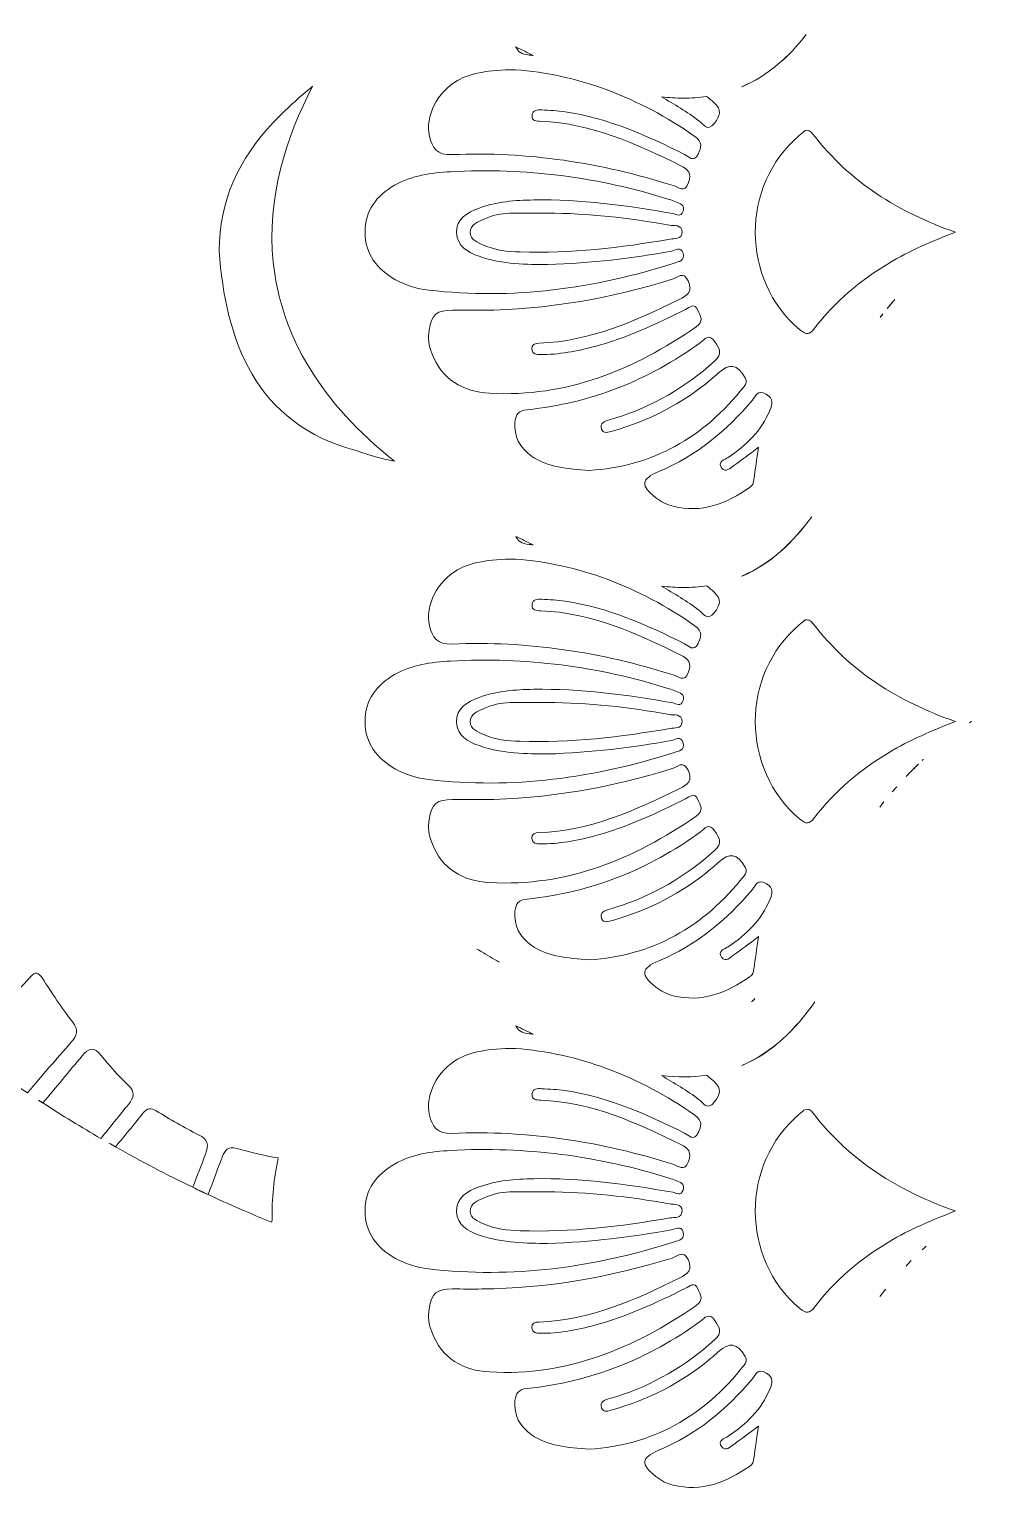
# Model space of a CAD drawing. Extents: x 705 to 8445, y -5934 to -84.
# Drawn here: x 1254 to 1488.8, y -4314.7 to -3952.6 of the extents above; entities that cross this region are included whole.
import ezdxf

# ---------------------------------------------------------------- set-up
doc = ezdxf.new("R2010")
doc.units = 0
doc.header["$MEASUREMENT"] = 0
doc.layers.add('Layer 1', color=7, linetype='Continuous')

# ---------------------------------------------------------------- blocks, each defined once
blk = doc.blocks.new('block 31')
at = {"layer": 'Layer 1', "lineweight": 0}
for points, knots in [([(2257.28, -3659.1), (2234.48, -3617.14), (2200.79, -3577.08), (2159.87, -3543.26), (2075.1, -3473.22), (1964.49, -3413.43), (1839.88, -3370.27), (1839.88, -3370.27), (1839.88, -3370.25), (1839.88, -3370.25), (1839.42, -3368.29), (1838.85, -3366.27), (1838.16, -3364.21), (1836.62, -3359.66), (1833.95, -3353.09), (1828.51, -3348.58), (1827.81, -3348), (1827.1, -3347.47), (1826.36, -3347), (1826.36, -3347), (1826.36, -3347), (1826.35, -3347), (1827.88, -3328.1), (1824.28, -3308.74), (1815.57, -3289.33), (1811.12, -3279.39), (1803.75, -3272.44), (1796.61, -3265.72), (1790.88, -3260.31), (1785.45, -3255.19), (1781.81, -3248.82), (1780.72, -3246.92), (1779.8, -3244.87), (1778.82, -3242.69), (1777.56, -3239.87), (1776.25, -3236.96), (1774.48, -3234.13), (1767.43, -3222.87), (1755.91, -3216.8), (1744.63, -3213.55), (1744.63, -3213.55), (1743.26, -3211.5), (1743.26, -3211.5), (1700.83, -3146.97), (1636.69, -3122.16), (1590.35, -3112.73), (1549.47, -3104.39), (1515.61, -3106.15), (1503.73, -3107.19), (1503.69, -3107.13), (1503.65, -3107.09), (1503.63, -3107.06), (1503.63, -3107.06), (1503.45, -3107.21), (1503.45, -3107.21), (1501.87, -3107.36), (1500.7, -3107.48), (1500, -3107.56), (1499.3, -3107.48), (1498.13, -3107.36), (1496.56, -3107.21), (1496.56, -3107.21), (1496.37, -3107.06), (1496.37, -3107.06), (1496.35, -3107.09), (1496.31, -3107.13), (1496.27, -3107.19), (1484.39, -3106.15), (1450.53, -3104.39), (1409.65, -3112.73), (1363.31, -3122.16), (1299.17, -3146.97), (1256.76, -3211.48), (1256.76, -3211.48), (1255.38, -3213.55), (1255.38, -3213.55), (1244.09, -3216.8), (1232.57, -3222.87), (1225.52, -3234.13), (1223.75, -3236.96), (1222.44, -3239.87), (1221.18, -3242.69), (1220.2, -3244.87), (1219.28, -3246.92), (1218.19, -3248.82), (1214.55, -3255.19), (1209.12, -3260.31), (1203.39, -3265.72), (1196.25, -3272.44), (1188.88, -3279.39), (1184.43, -3289.33), (1175.72, -3308.74), (1172.12, -3328.1), (1173.65, -3347), (1173.64, -3347), (1173.64, -3347), (1173.64, -3347), (1172.91, -3347.47), (1172.19, -3347.99), (1171.49, -3348.58), (1166.05, -3353.09), (1163.38, -3359.65), (1161.84, -3364.21), (1161.15, -3366.27), (1160.58, -3368.29), (1160.12, -3370.25), (1160.12, -3370.25), (1160.12, -3370.27), (1160.12, -3370.27), (1035.51, -3413.43), (924.9, -3473.22), (840.13, -3543.26), (799.22, -3577.08), (765.52, -3617.14), (742.72, -3659.1), (716.93, -3706.53), (704.78, -3755.81), (706.61, -3805.55), (708.34, -3852.44), (720.97, -3901.24), (744.18, -3950.56), (776.16, -4018.52), (826.78, -4084.15), (894.59, -4145.62), (939.27, -4186.12), (988.74, -4221.57), (1036.58, -4255.86), (1081.92, -4288.36), (1128.81, -4321.97), (1171.35, -4359.71), (1248.94, -4428.49), (1300.36, -4494.94), (1328.51, -4562.74), (1324.68, -4568.78), (1321.1, -4575.62), (1318.44, -4583.02), (1317.03, -4582.92), (1315.46, -4582.85), (1313.87, -4582.85), (1308, -4582.85), (1301.57, -4583.94), (1299.84, -4589.72), (1299.35, -4591.39), (1299.31, -4592.94), (1299.27, -4594.32), (1299.27, -4594.65), (1299.26, -4594.97), (1299.25, -4595.28), (1299.07, -4598.99), (1297.7, -4602.95), (1295.19, -4607.05), (1294.24, -4608.6), (1293.21, -4610.14), (1292.14, -4611.64), (1291.46, -4612.59), (1290.76, -4613.54), (1290.03, -4614.48), (1282.79, -4623.87), (1273.55, -4632.4), (1264.57, -4640.7), (1264.57, -4640.7), (1260.48, -4644.5), (1260.48, -4644.5), (1250.16, -4654.07), (1239.49, -4663.97), (1227.49, -4670.59), (1224.1, -4672.48), (1219.99, -4676.81), (1219.7, -4686.79), (1218.97, -4711.36), (1240.81, -4755.67), (1260.37, -4770.55), (1241.52, -4806.38), (1219.02, -4857.42), (1199.77, -4924.23), (1174.99, -5010.3), (1160.3, -5105.45), (1156.13, -5207.05), (1152.63, -5292.07), (1156.53, -5381.81), (1167.74, -5475.11), (1163.2, -5478.43), (1158.2, -5481.58), (1152.48, -5484.72), (1126.07, -5499.19), (1097.44, -5504.35), (1071.86, -5499.25), (1037.65, -5492.45), (1010.5, -5472.75), (991.16, -5440.72), (954.52, -5380.07), (953.85, -5285.76), (972.12, -5223.95), (991.72, -5157.67), (1030.95, -5091.38), (1095.59, -5015.32), (1100.04, -5010.08), (1104.54, -5004.87), (1109.05, -4999.66), (1133.44, -4971.39), (1158.65, -4942.17), (1176.47, -4908.58), (1200.61, -4863.05), (1206.18, -4814.98), (1191.73, -4776.7), (1191.73, -4776.7), (1181.23, -4748.9), (1181.23, -4748.9), (1181.23, -4748.9), (1183.66, -4778.52), (1183.66, -4778.52), (1186.59, -4814.26), (1171.98, -4846.76), (1159.22, -4867.74), (1139.1, -4900.81), (1110.97, -4928.95), (1083.75, -4956.17), (1072.54, -4967.4), (1060.93, -4979.02), (1050.06, -4990.8), (985.75, -5060.52), (939.06, -5124.07), (907.3, -5185.11), (864.56, -5267.19), (849.07, -5345.56), (861.27, -5418), (881.01, -5535.4), (980.35, -5627.87), (1070.03, -5667.42), (1102.26, -5681.63), (1132.31, -5688.81), (1157.87, -5688.81), (1176.42, -5688.81), (1192.6, -5685.03), (1205.52, -5677.4), (1205.52, -5677.42), (1205.52, -5677.42), (1205.52, -5677.42), (1212.39, -5699.36), (1220.21, -5719.79), (1228.89, -5738.56), (1249.15, -5782.32), (1274.96, -5818.69), (1305.6, -5846.65), (1339.33, -5877.45), (1383.39, -5900.64), (1436.58, -5915.59), (1478.92, -5927.49), (1526.09, -5933.71), (1573.63, -5933.71), (1577.09, -5933.71), (1580.56, -5933.68), (1584.02, -5933.61), (1715.27, -5931.1), (1847.15, -5876.35), (1945.85, -5783.41), (1983.5, -5747.95), (2012.68, -5707.49), (2030.23, -5666.4), (2050.52, -5618.94), (2055.69, -5571.02), (2045.64, -5523.97), (2025.77, -5431.09), (1963.25, -5354), (1869.6, -5306.89), (1787.63, -5265.67), (1689.88, -5251.14), (1599.49, -5266.42), (1605.66, -5255.1), (1611.89, -5243.86), (1618.09, -5232.7), (1636.91, -5198.83), (1656.35, -5163.79), (1673.14, -5127.91), (1710.23, -5048.64), (1732.26, -4977.48), (1740.49, -4910.34), (1745.6, -4868.73), (1747.15, -4816.91), (1734.72, -4770.08), (1753.98, -4755.61), (1775.54, -4712.46), (1775.54, -4687.69), (1775.54, -4687.28), (1775.54, -4686.88), (1775.53, -4686.48), (1775.23, -4676.52), (1771.13, -4672.21), (1767.74, -4670.33), (1755.74, -4663.73), (1745.07, -4653.85), (1734.75, -4644.31), (1734.75, -4644.31), (1730.65, -4640.52), (1730.65, -4640.52), (1719.35, -4630.12), (1707.67, -4619.36), (1700.02, -4606.97), (1697.52, -4602.89), (1696.16, -4598.95), (1695.98, -4595.25), (1695.96, -4594.94), (1695.95, -4594.61), (1695.95, -4594.29), (1695.92, -4592.92), (1695.87, -4591.37), (1695.38, -4589.7), (1693.66, -4583.98), (1687.32, -4582.87), (1681.49, -4582.85), (1678.84, -4575.53), (1675.29, -4568.75), (1671.49, -4562.74), (1699.63, -4494.94), (1751.06, -4428.49), (1828.65, -4359.71), (1871.19, -4321.97), (1918.08, -4288.36), (1963.42, -4255.86), (2011.26, -4221.57), (2060.73, -4186.12), (2105.41, -4145.62), (2173.22, -4084.15), (2223.84, -4018.52), (2255.82, -3950.56), (2279.03, -3901.24), (2291.66, -3852.45), (2293.39, -3805.55), (2295.22, -3755.81), (2283.07, -3706.53), (2257.28, -3659.1)], [0, 0, 0, 0, 1, 1, 1, 2, 2, 2, 3, 3, 3, 4, 4, 4, 5, 5, 5, 6, 6, 6, 7, 7, 7, 8, 8, 8, 9, 9, 9, 10, 10, 10, 11, 11, 11, 12, 12, 12, 13, 13, 13, 14, 14, 14, 15, 15, 15, 16, 16, 16, 17, 17, 17, 18, 18, 18, 19, 19, 19, 20, 20, 20, 21, 21, 21, 22, 22, 22, 23, 23, 23, 24, 24, 24, 25, 25, 25, 26, 26, 26, 27, 27, 27, 28, 28, 28, 29, 29, 29, 30, 30, 30, 31, 31, 31, 32, 32, 32, 33, 33, 33, 34, 34, 34, 35, 35, 35, 36, 36, 36, 37, 37, 37, 38, 38, 38, 39, 39, 39, 40, 40, 40, 41, 41, 41, 42, 42, 42, 43, 43, 43, 44, 44, 44, 45, 45, 45, 46, 46, 46, 47, 47, 47, 48, 48, 48, 49, 49, 49, 50, 50, 50, 51, 51, 51, 52, 52, 52, 53, 53, 53, 54, 54, 54, 55, 55, 55, 56, 56, 56, 57, 57, 57, 58, 58, 58, 59, 59, 59, 60, 60, 60, 61, 61, 61, 62, 62, 62, 63, 63, 63, 64, 64, 64, 65, 65, 65, 66, 66, 66, 67, 67, 67, 68, 68, 68, 69, 69, 69, 70, 70, 70, 71, 71, 71, 72, 72, 72, 73, 73, 73, 74, 74, 74, 75, 75, 75, 76, 76, 76, 77, 77, 77, 78, 78, 78, 79, 79, 79, 80, 80, 80, 81, 81, 81, 82, 82, 82, 83, 83, 83, 84, 84, 84, 85, 85, 85, 86, 86, 86, 87, 87, 87, 88, 88, 88, 89, 89, 89, 90, 90, 90, 91, 91, 91, 92, 92, 92, 93, 93, 93, 94, 94, 94, 95, 95, 95, 96, 96, 96, 97, 97, 97, 98, 98, 98, 99, 99, 99, 100, 100, 100, 101, 101, 101, 102, 102, 102, 103, 103, 103, 104, 104, 104, 105, 105, 105, 106, 106, 106, 107, 107, 107, 108, 108, 108, 109, 109, 109, 110, 110, 110, 110]), ([(1445.79, -3953.93), (1441.42, -3959.5), (1436.37, -3964.05), (1429.93, -3966.81), (1429.92, -3966.8), (1429.89, -3966.79), (1429.88, -3966.79), (1436.34, -3964.05), (1441.4, -3959.5), (1445.79, -3953.93)], [0, 0, 0, 0, 1, 1, 1, 2, 2, 2, 3, 3, 3, 3]), ([(1378.41, -3959.09), (1378.4, -3959.09), (1378.4, -3959.09), (1378.39, -3959.09), (1378.07, -3959.04), (1377.73, -3959.01), (1377.4, -3958.97), (1375.55, -3958.78), (1374.58, -3958.13), (1374.14, -3957), (1374.14, -3956.99), (1374.14, -3956.99), (1374.14, -3956.98), (1375.58, -3957.72), (1377.02, -3958.42), (1378.41, -3959.09)], [0, 0, 0, 0, 1, 1, 1, 2, 2, 2, 3, 3, 3, 4, 4, 4, 5, 5, 5, 5]), ([(1359.72, -3965.26), (1362.89, -3963.48), (1367.24, -3962.56), (1374.01, -3962.61), (1389.2, -3963.72), (1404.49, -3969.29), (1418.31, -3979.09), (1420.27, -3980.47), (1419.91, -3981.75), (1419.1, -3983.41), (1418.02, -3985.6), (1416.78, -3984.02), (1415.77, -3983.5), (1406.35, -3978.83), (1396.81, -3974.51), (1386.27, -3972.99), (1384.37, -3972.7), (1382.42, -3972.63), (1380.49, -3972.53), (1379.45, -3972.47), (1378.25, -3972.45), (1378.11, -3973.83), (1377.96, -3975.33), (1379.22, -3975.32), (1380.24, -3975.35), (1392.78, -3975.83), (1403.84, -3980.9), (1414.83, -3986.29), (1416.82, -3987.27), (1417.53, -3988.22), (1416.73, -3990.46), (1415.76, -3993.23), (1414.15, -3991.57), (1412.92, -3991.17), (1395.14, -3985.57), (1376.98, -3982.75), (1358.34, -3983.56), (1354.72, -3983.72), (1353.45, -3981.93), (1352.78, -3979.02), (1351.66, -3974.11), (1354.74, -3968.04), (1359.72, -3965.26)], [0, 0, 0, 0, 1, 1, 1, 2, 2, 2, 3, 3, 3, 4, 4, 4, 5, 5, 5, 6, 6, 6, 7, 7, 7, 8, 8, 8, 9, 9, 9, 10, 10, 10, 11, 11, 11, 12, 12, 12, 13, 13, 13, 14, 14, 14, 14]), ([(1300.9, -4007.28), (1300.8, -3995.11), (1305.76, -3984.56), (1314.3, -3975.58), (1317.34, -3972.38), (1320.57, -3969.44), (1323.96, -3966.7), (1317.36, -3979.23), (1312.6, -3994.22), (1314.24, -4010.12), (1316.13, -4028.48), (1326.18, -4044.95), (1344.17, -4059.22), (1341.96, -4058.8), (1339.77, -4058.26), (1337.6, -4057.58), (1336.69, -4057.29), (1335.83, -4056.91), (1334.91, -4056.67), (1309.77, -4050.14), (1302.39, -4029.22), (1300.9, -4007.28)], [0, 0, 0, 0, 1, 1, 1, 2, 2, 2, 3, 3, 3, 4, 4, 4, 5, 5, 5, 6, 6, 6, 7, 7, 7, 7]), ([(1415.4, -3969.61), (1417.41, -3969.61), (1419.35, -3969.46), (1421.22, -3969.2), (1421.8, -3969.69), (1422.39, -3970.18), (1422.96, -3970.69), (1425.13, -3972.62), (1424.5, -3973.96), (1423.12, -3975.79), (1421.36, -3978.12), (1420.33, -3975.94), (1419.3, -3975.19), (1416.3, -3973.03), (1413.21, -3971.06), (1410.05, -3969.32), (1411.89, -3969.51), (1413.67, -3969.61), (1415.4, -3969.61)], [0, 0, 0, 0, 1, 1, 1, 2, 2, 2, 3, 3, 3, 4, 4, 4, 5, 5, 5, 6, 6, 6, 6]), ([(1466.22, -4010.32), (1459.12, -4014.57), (1452.85, -4019.77), (1447.85, -4026.41), (1446.53, -4028.17), (1445.68, -4028.02), (1444.14, -4026.72), (1429.62, -4014.45), (1429.54, -3991.15), (1444.03, -3978.85), (1445.12, -3977.93), (1445.99, -3976.59), (1447.53, -3978.6), (1456.57, -3990.35), (1468.59, -3997.82), (1482.6, -4002.7), (1476.9, -4004.92), (1471.39, -4007.23), (1466.22, -4010.32)], [0, 0, 0, 0, 1, 1, 1, 2, 2, 2, 3, 3, 3, 4, 4, 4, 5, 5, 5, 6, 6, 6, 6]), ([(1344.18, -3991.13), (1348.44, -3988.69), (1353.23, -3988.04), (1358.02, -3987.77), (1376.42, -3986.75), (1394.41, -3989.11), (1411.99, -3994.6), (1412.53, -3994.77), (1413.06, -3994.97), (1413.58, -3995.19), (1414.63, -3995.62), (1415.9, -3995.92), (1415.39, -3997.53), (1414.87, -3999.13), (1413.69, -3998.25), (1412.82, -3998.09), (1401.46, -3996.09), (1390.07, -3994.55), (1378.51, -3994.74), (1373.94, -3994.81), (1369.38, -3995.15), (1365.05, -3996.76), (1362.19, -3997.83), (1359.36, -3999.35), (1359.48, -4002.88), (1359.59, -4006.17), (1362.28, -4007.66), (1365.06, -4008.64), (1370.86, -4010.7), (1376.92, -4010.66), (1381.9, -4010.7), (1392.9, -4010.36), (1402.73, -4009.12), (1412.5, -4007.38), (1413.45, -4007.21), (1414.81, -4006.14), (1415.37, -4007.91), (1415.93, -4009.76), (1414.32, -4009.97), (1413.21, -4010.31), (1393.46, -4016.68), (1373.27, -4019.4), (1352.55, -4016.99), (1349.72, -4016.66), (1346.95, -4015.82), (1344.43, -4014.42), (1339.84, -4011.85), (1336.88, -4008.08), (1336.88, -4002.68), (1336.87, -3997.4), (1339.73, -3993.66), (1344.18, -3991.13)], [0, 0, 0, 0, 1, 1, 1, 2, 2, 2, 3, 3, 3, 4, 4, 4, 5, 5, 5, 6, 6, 6, 7, 7, 7, 8, 8, 8, 9, 9, 9, 10, 10, 10, 11, 11, 11, 12, 12, 12, 13, 13, 13, 14, 14, 14, 15, 15, 15, 16, 16, 16, 17, 17, 17, 17]), ([(1415.12, -4002.78), (1415.08, -4004.6), (1413.27, -4004.21), (1412.19, -4004.41), (1399.94, -4006.53), (1387.62, -4008), (1375.14, -4007.58), (1372.07, -4007.47), (1369, -4007.19), (1366.14, -4005.87), (1364.69, -4005.22), (1362.88, -4004.58), (1362.84, -4002.78), (1362.81, -4000.78), (1364.75, -4000.15), (1366.3, -3999.45), (1368.29, -3998.56), (1370.41, -3998.06), (1372.59, -3998.01), (1375.66, -3997.94), (1378.73, -3997.99), (1381.81, -3997.99), (1391.97, -3998.02), (1402.04, -3999.17), (1412.02, -4000.96), (1413.15, -4001.16), (1415.17, -4000.69), (1415.12, -4002.78)], [0, 0, 0, 0, 1, 1, 1, 2, 2, 2, 3, 3, 3, 4, 4, 4, 5, 5, 5, 6, 6, 6, 7, 7, 7, 8, 8, 8, 9, 9, 9, 9]), ([(1416.64, -4014.7), (1417.77, -4017.24), (1416.61, -4018.22), (1414.44, -4019.29), (1403.47, -4024.72), (1392.36, -4029.62), (1379.86, -4030.1), (1378.9, -4030.15), (1377.92, -4030.28), (1378.08, -4031.6), (1378.22, -4032.79), (1379.2, -4032.9), (1380.13, -4032.9), (1384.72, -4032.91), (1389.2, -4032.08), (1393.6, -4030.89), (1401.45, -4028.79), (1408.76, -4025.36), (1416.02, -4021.78), (1417.01, -4021.29), (1418.18, -4019.96), (1419.05, -4021.96), (1419.68, -4023.38), (1420.59, -4024.69), (1418.62, -4026.05), (1403.28, -4036.68), (1386.68, -4043.49), (1367.64, -4042.44), (1361.06, -4042.07), (1355.86, -4039.11), (1353.35, -4032.57), (1352.63, -4030.72), (1352.38, -4028.83), (1352.69, -4026.87), (1353.32, -4022.99), (1354.65, -4021.9), (1358.51, -4021.94), (1360.91, -4021.98), (1363.3, -4021.96), (1365.69, -4021.96), (1381.75, -4021.81), (1397.38, -4019.07), (1412.7, -4014.31), (1413.91, -4013.94), (1415.48, -4012.14), (1416.64, -4014.7)], [0, 0, 0, 0, 1, 1, 1, 2, 2, 2, 3, 3, 3, 4, 4, 4, 5, 5, 5, 6, 6, 6, 7, 7, 7, 8, 8, 8, 9, 9, 9, 10, 10, 10, 11, 11, 11, 12, 12, 12, 13, 13, 13, 14, 14, 14, 15, 15, 15, 15]), ([(1465.78, -4021.51), (1466.26, -4020.93), (1466.76, -4020.34), (1467.26, -4019.76), (1467.38, -4019.62), (1467.52, -4019.49), (1467.64, -4019.34), (1467.01, -4020.06), (1466.39, -4020.79), (1465.78, -4021.51)], [0, 0, 0, 0, 1, 1, 1, 2, 2, 2, 3, 3, 3, 3]), ([(1464.02, -4023.71), (1464.12, -4023.58), (1464.22, -4023.44), (1464.33, -4023.3), (1464.45, -4023.15), (1464.58, -4022.99), (1464.71, -4022.84), (1464.47, -4023.12), (1464.24, -4023.41), (1464.02, -4023.71)], [0, 0, 0, 0, 1, 1, 1, 2, 2, 2, 3, 3, 3, 3]), ([(1377.99, -4057.93), (1375.04, -4055.88), (1373.57, -4053.12), (1373.9, -4049.48), (1374.07, -4047.67), (1374.86, -4046.71), (1376.89, -4046.5), (1392.65, -4044.9), (1406.87, -4039.24), (1419.66, -4029.93), (1420.74, -4029.13), (1421.77, -4027.58), (1423.21, -4029.72), (1424.38, -4031.46), (1425.23, -4032.67), (1423.13, -4034.54), (1415.98, -4040.97), (1407.93, -4045.71), (1398.77, -4048.55), (1398.22, -4048.73), (1397.67, -4048.85), (1397.12, -4049.01), (1395.99, -4049.35), (1394.73, -4049.77), (1395.28, -4051.27), (1395.77, -4052.62), (1397, -4052.01), (1397.93, -4051.76), (1406.95, -4049.28), (1415.06, -4045.04), (1422.26, -4039.06), (1422.87, -4038.55), (1423.46, -4038.03), (1424.07, -4037.5), (1426.97, -4034.94), (1428.62, -4035.25), (1430.71, -4038.62), (1431.25, -4039.51), (1430.99, -4040.07), (1430.45, -4040.75), (1420.52, -4053.48), (1407.6, -4060.58), (1392.25, -4061.48), (1386.69, -4061.09), (1382.03, -4060.73), (1377.99, -4057.93)], [0, 0, 0, 0, 1, 1, 1, 2, 2, 2, 3, 3, 3, 4, 4, 4, 5, 5, 5, 6, 6, 6, 7, 7, 7, 8, 8, 8, 9, 9, 9, 10, 10, 10, 11, 11, 11, 12, 12, 12, 13, 13, 13, 14, 14, 14, 15, 15, 15, 15]), ([(1409.4, -4061.76), (1418.63, -4057.9), (1426.1, -4051.75), (1432.48, -4044.15), (1433.29, -4043.19), (1433.77, -4041.38), (1435.91, -4042.69), (1437.88, -4043.88), (1437.42, -4045.15), (1436.79, -4046.69), (1434.69, -4051.71), (1430.99, -4055.3), (1426.55, -4058.26), (1425.61, -4058.88), (1423.76, -4059.34), (1424.94, -4060.92), (1425.86, -4062.16), (1427.03, -4060.89), (1427.89, -4060.3), (1429.83, -4058.98), (1431.7, -4057.51), (1434.01, -4055.78), (1433.58, -4058.77), (1433.2, -4061.23), (1432.88, -4063.7), (1432.77, -4064.54), (1432.51, -4065.25), (1431.8, -4065.73), (1426.09, -4069.63), (1420, -4072.12), (1412.9, -4070.35), (1411.35, -4069.95), (1409.93, -4069.23), (1408.66, -4068.22), (1404.83, -4065.21), (1405.02, -4063.59), (1409.4, -4061.76)], [0, 0, 0, 0, 1, 1, 1, 2, 2, 2, 3, 3, 3, 4, 4, 4, 5, 5, 5, 6, 6, 6, 7, 7, 7, 8, 8, 8, 9, 9, 9, 10, 10, 10, 11, 11, 11, 12, 12, 12, 12]), ([(1447.13, -4072.94), (1442.46, -4079.3), (1437.05, -4084.55), (1429.93, -4087.58), (1429.92, -4087.58), (1429.89, -4087.56), (1429.88, -4087.56), (1437.02, -4084.53), (1442.42, -4079.28), (1447.13, -4072.94)], [0, 0, 0, 0, 1, 1, 1, 2, 2, 2, 3, 3, 3, 3]), ([(1378.38, -4079.86), (1378.05, -4079.81), (1377.73, -4079.77), (1377.4, -4079.74), (1375.55, -4079.55), (1374.58, -4078.89), (1374.14, -4077.77), (1374.14, -4077.77), (1374.14, -4077.77), (1374.14, -4077.76), (1375.57, -4078.48), (1376.99, -4079.19), (1378.38, -4079.86)], [0, 0, 0, 0, 1, 1, 1, 2, 2, 2, 3, 3, 3, 4, 4, 4, 4]), ([(1359.72, -4086.02), (1362.89, -4084.25), (1367.24, -4083.33), (1374.01, -4083.38), (1389.2, -4084.49), (1404.49, -4090.06), (1418.31, -4099.85), (1420.27, -4101.24), (1419.91, -4102.51), (1419.1, -4104.17), (1418.02, -4106.37), (1416.78, -4104.78), (1415.77, -4104.27), (1406.35, -4099.59), (1396.81, -4095.27), (1386.27, -4093.76), (1384.37, -4093.47), (1382.42, -4093.4), (1380.49, -4093.29), (1379.45, -4093.23), (1378.25, -4093.22), (1378.11, -4094.59), (1377.96, -4096.09), (1379.22, -4096.08), (1380.24, -4096.12), (1392.78, -4096.6), (1403.84, -4101.67), (1414.83, -4107.06), (1416.82, -4108.04), (1417.53, -4108.98), (1416.73, -4111.22), (1415.76, -4113.99), (1414.15, -4112.33), (1412.92, -4111.94), (1395.14, -4106.33), (1376.98, -4103.52), (1358.34, -4104.33), (1354.72, -4104.48), (1353.45, -4102.69), (1352.78, -4099.78), (1351.66, -4094.88), (1354.74, -4088.8), (1359.72, -4086.02)], [0, 0, 0, 0, 1, 1, 1, 2, 2, 2, 3, 3, 3, 4, 4, 4, 5, 5, 5, 6, 6, 6, 7, 7, 7, 8, 8, 8, 9, 9, 9, 10, 10, 10, 11, 11, 11, 12, 12, 12, 13, 13, 13, 14, 14, 14, 14]), ([(1415.4, -4090.38), (1417.41, -4090.38), (1419.35, -4090.24), (1421.22, -4089.96), (1421.8, -4090.45), (1422.39, -4090.94), (1422.96, -4091.45), (1425.13, -4093.39), (1424.5, -4094.72), (1423.12, -4096.56), (1421.36, -4098.89), (1420.33, -4096.7), (1419.3, -4095.95), (1416.29, -4093.79), (1413.2, -4091.82), (1410.03, -4090.07), (1411.88, -4090.27), (1413.67, -4090.38), (1415.4, -4090.38)], [0, 0, 0, 0, 1, 1, 1, 2, 2, 2, 3, 3, 3, 4, 4, 4, 5, 5, 5, 6, 6, 6, 6]), ([(1466.22, -4131.09), (1459.12, -4135.33), (1452.85, -4140.54), (1447.85, -4147.17), (1446.53, -4148.94), (1445.68, -4148.78), (1444.14, -4147.48), (1429.62, -4135.22), (1429.54, -4111.91), (1444.03, -4099.61), (1445.12, -4098.7), (1445.99, -4097.36), (1447.53, -4099.36), (1456.57, -4111.12), (1468.59, -4118.58), (1482.6, -4123.46), (1476.9, -4125.68), (1471.39, -4128), (1466.22, -4131.09)], [0, 0, 0, 0, 1, 1, 1, 2, 2, 2, 3, 3, 3, 4, 4, 4, 5, 5, 5, 6, 6, 6, 6]), ([(1358.02, -4108.54), (1376.42, -4107.51), (1394.41, -4109.87), (1411.99, -4115.36), (1412.53, -4115.53), (1413.06, -4115.73), (1413.58, -4115.96), (1414.63, -4116.39), (1415.9, -4116.69), (1415.39, -4118.3), (1414.87, -4119.9), (1413.69, -4119.01), (1412.82, -4118.86), (1401.46, -4116.85), (1390.07, -4115.31), (1378.51, -4115.51), (1373.94, -4115.58), (1369.38, -4115.91), (1365.05, -4117.52), (1362.19, -4118.6), (1359.36, -4120.11), (1359.48, -4123.64), (1359.59, -4126.94), (1362.28, -4128.43), (1365.06, -4129.41), (1370.86, -4131.47), (1376.92, -4131.42), (1381.9, -4131.47), (1392.9, -4131.12), (1402.73, -4129.88), (1412.5, -4128.14), (1413.45, -4127.97), (1414.81, -4126.9), (1415.37, -4128.68), (1415.93, -4130.53), (1414.32, -4130.73), (1413.21, -4131.08), (1393.46, -4137.45), (1373.27, -4140.17), (1352.55, -4137.76), (1349.72, -4137.42), (1346.95, -4136.59), (1344.43, -4135.18), (1339.84, -4132.61), (1336.88, -4128.84), (1336.88, -4123.44), (1336.87, -4118.17), (1339.73, -4114.42), (1344.18, -4111.89), (1348.44, -4109.46), (1353.23, -4108.8), (1358.02, -4108.54)], [0, 0, 0, 0, 1, 1, 1, 2, 2, 2, 3, 3, 3, 4, 4, 4, 5, 5, 5, 6, 6, 6, 7, 7, 7, 8, 8, 8, 9, 9, 9, 10, 10, 10, 11, 11, 11, 12, 12, 12, 13, 13, 13, 14, 14, 14, 15, 15, 15, 16, 16, 16, 17, 17, 17, 17]), ([(1415.12, -4123.55), (1415.08, -4125.36), (1413.27, -4124.98), (1412.19, -4125.17), (1399.94, -4127.29), (1387.62, -4128.76), (1375.14, -4128.34), (1372.07, -4128.24), (1369, -4127.95), (1366.14, -4126.64), (1364.69, -4125.98), (1362.88, -4125.35), (1362.84, -4123.55), (1362.81, -4121.54), (1364.75, -4120.91), (1366.3, -4120.22), (1368.29, -4119.32), (1370.41, -4118.82), (1372.59, -4118.77), (1375.66, -4118.7), (1378.73, -4118.75), (1381.81, -4118.75), (1391.97, -4118.79), (1402.04, -4119.93), (1412.02, -4121.72), (1413.15, -4121.92), (1415.17, -4121.46), (1415.12, -4123.55)], [0, 0, 0, 0, 1, 1, 1, 2, 2, 2, 3, 3, 3, 4, 4, 4, 5, 5, 5, 6, 6, 6, 7, 7, 7, 8, 8, 8, 9, 9, 9, 9]), ([(1486.05, -4123.77), (1486.12, -4123.73), (1486.21, -4123.67), (1486.29, -4123.61), (1486.33, -4123.58), (1486.36, -4123.56), (1486.4, -4123.54), (1486.46, -4123.5), (1486.53, -4123.45), (1486.6, -4123.42), (1486.41, -4123.54), (1486.23, -4123.65), (1486.05, -4123.77)], [0, 0, 0, 0, 1, 1, 1, 2, 2, 2, 3, 3, 3, 4, 4, 4, 4]), ([(1416.64, -4135.47), (1417.77, -4138.01), (1416.61, -4138.99), (1414.44, -4140.06), (1403.47, -4145.49), (1392.36, -4150.38), (1379.86, -4150.87), (1378.9, -4150.92), (1377.92, -4151.05), (1378.08, -4152.36), (1378.22, -4153.55), (1379.2, -4153.66), (1380.13, -4153.66), (1384.72, -4153.67), (1389.2, -4152.85), (1393.6, -4151.66), (1401.45, -4149.56), (1408.76, -4146.12), (1416.02, -4142.54), (1417.01, -4142.05), (1418.18, -4140.73), (1419.05, -4142.72), (1419.68, -4144.14), (1420.59, -4145.45), (1418.62, -4146.81), (1403.28, -4157.44), (1386.68, -4164.26), (1367.64, -4163.21), (1361.06, -4162.84), (1355.86, -4159.88), (1353.35, -4153.34), (1352.63, -4151.49), (1352.38, -4149.59), (1352.69, -4147.64), (1353.32, -4143.76), (1354.65, -4142.66), (1358.51, -4142.71), (1360.91, -4142.74), (1363.3, -4142.72), (1365.69, -4142.72), (1381.75, -4142.58), (1397.38, -4139.83), (1412.7, -4135.07), (1413.91, -4134.7), (1415.48, -4132.9), (1416.64, -4135.47)], [0, 0, 0, 0, 1, 1, 1, 2, 2, 2, 3, 3, 3, 4, 4, 4, 5, 5, 5, 6, 6, 6, 7, 7, 7, 8, 8, 8, 9, 9, 9, 10, 10, 10, 11, 11, 11, 12, 12, 12, 13, 13, 13, 14, 14, 14, 15, 15, 15, 15]), ([(1470.47, -4137.01), (1470.53, -4136.93), (1470.59, -4136.87), (1470.65, -4136.8), (1470.83, -4136.61), (1471.01, -4136.42), (1471.2, -4136.24), (1471.37, -4136.06), (1471.53, -4135.88), (1471.71, -4135.7), (1471.78, -4135.63), (1471.87, -4135.55), (1471.94, -4135.49), (1472.17, -4135.25), (1472.39, -4135.02), (1472.62, -4134.8), (1472.64, -4134.77), (1472.67, -4134.75), (1472.69, -4134.74), (1472.83, -4134.58), (1472.99, -4134.44), (1473.13, -4134.3), (1473.24, -4134.19), (1473.35, -4134.09), (1473.47, -4133.99), (1473.2, -4134.24), (1472.94, -4134.49), (1472.69, -4134.74), (1472.44, -4134.99), (1472.19, -4135.24), (1471.94, -4135.49), (1471.69, -4135.74), (1471.44, -4135.99), (1471.2, -4136.24), (1470.96, -4136.49), (1470.72, -4136.75), (1470.47, -4137.01)], [0, 0, 0, 0, 1, 1, 1, 2, 2, 2, 3, 3, 3, 4, 4, 4, 5, 5, 5, 6, 6, 6, 7, 7, 7, 8, 8, 8, 9, 9, 9, 10, 10, 10, 11, 11, 11, 12, 12, 12, 12]), ([(1474.42, -4133.07), (1474.48, -4133.01), (1474.54, -4132.95), (1474.6, -4132.89), (1474.63, -4132.85), (1474.68, -4132.82), (1474.72, -4132.79), (1474.62, -4132.89), (1474.52, -4132.97), (1474.42, -4133.07)], [0, 0, 0, 0, 1, 1, 1, 2, 2, 2, 3, 3, 3, 3]), ([(1467.03, -4140.8), (1467.11, -4140.7), (1467.18, -4140.62), (1467.26, -4140.52), (1467.55, -4140.2), (1467.83, -4139.88), (1468.12, -4139.56), (1467.75, -4139.98), (1467.39, -4140.39), (1467.03, -4140.8)], [0, 0, 0, 0, 1, 1, 1, 2, 2, 2, 3, 3, 3, 3]), ([(1463.94, -4144.57), (1464.08, -4144.4), (1464.2, -4144.24), (1464.33, -4144.07), (1464.53, -4143.82), (1464.73, -4143.56), (1464.95, -4143.3), (1464.61, -4143.73), (1464.28, -4144.15), (1463.94, -4144.57)], [0, 0, 0, 0, 1, 1, 1, 2, 2, 2, 3, 3, 3, 3]), ([(1377.99, -4178.69), (1375.04, -4176.64), (1373.57, -4173.88), (1373.9, -4170.24), (1374.07, -4168.43), (1374.86, -4167.48), (1376.89, -4167.26), (1392.65, -4165.66), (1406.87, -4160.01), (1419.66, -4150.69), (1420.74, -4149.89), (1421.77, -4148.34), (1423.21, -4150.49), (1424.38, -4152.23), (1425.23, -4153.43), (1423.13, -4155.31), (1415.98, -4161.74), (1407.93, -4166.47), (1398.77, -4169.31), (1398.22, -4169.49), (1397.67, -4169.61), (1397.12, -4169.78), (1395.99, -4170.11), (1394.73, -4170.53), (1395.28, -4172.03), (1395.77, -4173.38), (1397, -4172.77), (1397.93, -4172.52), (1406.95, -4170.04), (1415.06, -4165.81), (1422.26, -4159.83), (1422.87, -4159.32), (1423.46, -4158.79), (1424.07, -4158.27), (1426.97, -4155.7), (1428.62, -4156.01), (1430.71, -4159.39), (1431.25, -4160.27), (1430.99, -4160.83), (1430.45, -4161.51), (1420.52, -4174.24), (1407.6, -4181.34), (1392.25, -4182.25), (1386.69, -4181.85), (1382.03, -4181.5), (1377.99, -4178.69)], [0, 0, 0, 0, 1, 1, 1, 2, 2, 2, 3, 3, 3, 4, 4, 4, 5, 5, 5, 6, 6, 6, 7, 7, 7, 8, 8, 8, 9, 9, 9, 10, 10, 10, 11, 11, 11, 12, 12, 12, 13, 13, 13, 14, 14, 14, 15, 15, 15, 15]), ([(1409.4, -4182.52), (1418.63, -4178.67), (1426.1, -4172.51), (1432.48, -4164.91), (1433.29, -4163.96), (1433.77, -4162.14), (1435.91, -4163.46), (1437.88, -4164.65), (1437.42, -4165.91), (1436.79, -4167.45), (1434.69, -4172.48), (1430.99, -4176.07), (1426.55, -4179.03), (1425.61, -4179.65), (1423.76, -4180.1), (1424.94, -4181.69), (1425.86, -4182.93), (1427.03, -4181.65), (1427.89, -4181.07), (1429.83, -4179.74), (1431.7, -4178.27), (1434.01, -4176.54), (1433.58, -4179.54), (1433.2, -4182), (1432.88, -4184.47), (1432.77, -4185.3), (1432.51, -4186.02), (1431.8, -4186.49), (1426.09, -4190.4), (1420, -4192.89), (1412.9, -4191.11), (1411.35, -4190.72), (1409.93, -4189.99), (1408.66, -4188.99), (1404.83, -4185.97), (1405.02, -4184.36), (1409.4, -4182.52)], [0, 0, 0, 0, 1, 1, 1, 2, 2, 2, 3, 3, 3, 4, 4, 4, 5, 5, 5, 6, 6, 6, 7, 7, 7, 8, 8, 8, 9, 9, 9, 10, 10, 10, 11, 11, 11, 12, 12, 12, 12]), ([(1370.06, -4182.83), (1369.67, -4182.62), (1369.26, -4182.4), (1368.86, -4182.16), (1367.36, -4181.32), (1365.91, -4180.46), (1364.49, -4179.6), (1365.91, -4180.46), (1367.36, -4181.3), (1368.86, -4182.15), (1369.26, -4182.38), (1369.67, -4182.62), (1370.06, -4182.83)], [0, 0, 0, 0, 1, 1, 1, 2, 2, 2, 3, 3, 3, 4, 4, 4, 4]), ([(1239.18, -4205.24), (1239.18, -4205.24), (1239.18, -4205.23), (1239.18, -4205.23), (1242.03, -4201.43), (1244.87, -4197.65), (1247.72, -4193.87), (1249.7, -4191.24), (1252.15, -4188.96), (1254.32, -4186.47), (1255.54, -4185.06), (1256.31, -4185.39), (1257.24, -4186.8), (1259.64, -4190.46), (1262.01, -4194.14), (1264.66, -4197.6), (1266.23, -4199.63), (1265.92, -4200.88), (1264.31, -4202.7), (1260.65, -4206.79), (1257.08, -4210.93), (1253.56, -4215.13), (1248.76, -4211.98), (1243.96, -4208.69), (1239.18, -4205.24)], [0, 0, 0, 0, 1, 1, 1, 2, 2, 2, 3, 3, 3, 4, 4, 4, 5, 5, 5, 6, 6, 6, 7, 7, 7, 8, 8, 8, 8]), ([(1447.91, -4192.65), (1443.04, -4199.49), (1437.45, -4205.15), (1429.93, -4208.35), (1429.92, -4208.35), (1429.89, -4208.34), (1429.88, -4208.34), (1437.41, -4205.14), (1443.02, -4199.49), (1447.91, -4192.65)], [0, 0, 0, 0, 1, 1, 1, 2, 2, 2, 3, 3, 3, 3]), ([(1432.29, -4192.66), (1432.29, -4192.66), (1432.29, -4192.65), (1432.29, -4192.65), (1432.58, -4192.39), (1432.85, -4192.13), (1433.13, -4191.85), (1432.85, -4192.13), (1432.57, -4192.4), (1432.29, -4192.66)], [0, 0, 0, 0, 1, 1, 1, 2, 2, 2, 3, 3, 3, 3]), ([(1378.41, -4200.63), (1378.4, -4200.63), (1378.4, -4200.63), (1378.39, -4200.63), (1378.07, -4200.58), (1377.73, -4200.55), (1377.4, -4200.51), (1375.55, -4200.32), (1374.58, -4199.67), (1374.14, -4198.54), (1374.14, -4198.54), (1374.14, -4198.53), (1374.14, -4198.53), (1375.58, -4199.26), (1377.02, -4199.96), (1378.41, -4200.63)], [0, 0, 0, 0, 1, 1, 1, 2, 2, 2, 3, 3, 3, 4, 4, 4, 5, 5, 5, 5]), ([(1257.35, -4217.59), (1257.35, -4217.59), (1257.34, -4217.6), (1257.34, -4217.6), (1257, -4217.38), (1256.66, -4217.17), (1256.32, -4216.93), (1256.67, -4217.16), (1257, -4217.38), (1257.35, -4217.59), (1260.61, -4213.72), (1263.84, -4209.87), (1267.06, -4205.95), (1268.68, -4203.97), (1269.98, -4203.65), (1271.76, -4205.86), (1273.81, -4208.44), (1276.05, -4210.89), (1278.42, -4213.18), (1280.2, -4214.91), (1279.92, -4216.15), (1278.48, -4217.94), (1276.22, -4220.75), (1273.96, -4223.55), (1271.69, -4226.36), (1266.91, -4223.58), (1262.12, -4220.66), (1257.35, -4217.59)], [0, 0, 0, 0, 1, 1, 1, 2, 2, 2, 3, 3, 3, 4, 4, 4, 5, 5, 5, 6, 6, 6, 7, 7, 7, 8, 8, 8, 9, 9, 9, 9]), ([(1359.72, -4206.8), (1362.89, -4205.02), (1367.24, -4204.1), (1374.01, -4204.15), (1389.2, -4205.26), (1404.49, -4210.83), (1418.31, -4220.63), (1420.27, -4222.01), (1419.91, -4223.29), (1419.1, -4224.95), (1418.02, -4227.14), (1416.78, -4225.56), (1415.77, -4225.04), (1406.35, -4220.37), (1396.81, -4216.05), (1386.27, -4214.53), (1384.37, -4214.25), (1382.42, -4214.17), (1380.49, -4214.07), (1379.45, -4214.01), (1378.25, -4214), (1378.11, -4215.37), (1377.96, -4216.87), (1379.22, -4216.86), (1380.24, -4216.89), (1392.78, -4217.37), (1403.84, -4222.44), (1414.83, -4227.84), (1416.82, -4228.81), (1417.53, -4229.76), (1416.73, -4232), (1415.76, -4234.77), (1414.15, -4233.11), (1412.92, -4232.71), (1395.14, -4227.11), (1376.98, -4224.29), (1358.34, -4225.1), (1354.72, -4225.26), (1353.45, -4223.47), (1352.78, -4220.56), (1351.66, -4215.65), (1354.74, -4209.58), (1359.72, -4206.8)], [0, 0, 0, 0, 1, 1, 1, 2, 2, 2, 3, 3, 3, 4, 4, 4, 5, 5, 5, 6, 6, 6, 7, 7, 7, 8, 8, 8, 9, 9, 9, 10, 10, 10, 11, 11, 11, 12, 12, 12, 13, 13, 13, 14, 14, 14, 14]), ([(1421.21, -4210.73), (1421.21, -4210.73), (1421.22, -4210.74), (1421.22, -4210.74), (1421.8, -4211.23), (1422.39, -4211.72), (1422.96, -4212.23), (1425.13, -4214.16), (1424.5, -4215.5), (1423.12, -4217.34), (1421.36, -4219.66), (1420.33, -4217.48), (1419.3, -4216.73), (1416.29, -4214.57), (1413.2, -4212.6), (1410.03, -4210.85), (1414.03, -4211.29), (1417.72, -4211.23), (1421.21, -4210.73)], [0, 0, 0, 0, 1, 1, 1, 2, 2, 2, 3, 3, 3, 4, 4, 4, 5, 5, 5, 6, 6, 6, 6]), ([(1466.22, -4251.86), (1459.12, -4256.11), (1452.85, -4261.31), (1447.85, -4267.95), (1446.53, -4269.71), (1445.68, -4269.56), (1444.14, -4268.26), (1429.62, -4255.99), (1429.54, -4232.69), (1444.03, -4220.39), (1445.12, -4219.47), (1445.99, -4218.14), (1447.53, -4220.14), (1456.57, -4231.89), (1468.59, -4239.36), (1482.6, -4244.24), (1476.9, -4246.46), (1471.39, -4248.77), (1466.22, -4251.86)], [0, 0, 0, 0, 1, 1, 1, 2, 2, 2, 3, 3, 3, 4, 4, 4, 5, 5, 5, 6, 6, 6, 6]), ([(1313.95, -4246.48), (1313.89, -4246.65), (1313.82, -4246.82), (1313.76, -4246.98), (1307.29, -4244.38), (1300.83, -4241.53), (1294.36, -4238.41), (1288, -4235.34), (1281.64, -4232), (1275.31, -4228.41), (1275.31, -4228.41), (1275.29, -4228.42), (1275.29, -4228.42), (1274.74, -4228.11), (1274.18, -4227.79), (1273.64, -4227.47), (1274.2, -4227.79), (1274.74, -4228.1), (1275.31, -4228.41), (1277.58, -4225.66), (1279.85, -4222.92), (1282.08, -4220.13), (1283.11, -4218.84), (1283.97, -4218.72), (1285.34, -4219.54), (1288.78, -4221.6), (1292.22, -4223.67), (1295.81, -4225.45), (1298.13, -4226.59), (1298.39, -4227.86), (1297.52, -4230.19), (1296.49, -4232.94), (1295.43, -4235.67), (1294.36, -4238.41), (1295.64, -4239.01), (1296.9, -4239.61), (1298.18, -4240.21), (1299.33, -4237.14), (1300.48, -4234.06), (1301.61, -4230.98), (1302.31, -4229.1), (1303.14, -4228.3), (1305.22, -4228.84), (1308.6, -4229.72), (1312, -4230.6), (1315.45, -4231.15), (1314.4, -4236.1), (1313.85, -4241.23), (1313.95, -4246.48)], [0, 0, 0, 0, 1, 1, 1, 2, 2, 2, 3, 3, 3, 4, 4, 4, 5, 5, 5, 6, 6, 6, 7, 7, 7, 8, 8, 8, 9, 9, 9, 10, 10, 10, 11, 11, 11, 12, 12, 12, 13, 13, 13, 14, 14, 14, 15, 15, 15, 16, 16, 16, 16]), ([(1344.18, -4232.67), (1348.44, -4230.23), (1353.23, -4229.58), (1358.02, -4229.31), (1376.42, -4228.29), (1394.41, -4230.65), (1411.99, -4236.14), (1412.53, -4236.31), (1413.06, -4236.51), (1413.58, -4236.74), (1414.63, -4237.16), (1415.9, -4237.46), (1415.39, -4239.07), (1414.87, -4240.67), (1413.69, -4239.79), (1412.82, -4239.63), (1401.46, -4237.63), (1390.07, -4236.09), (1378.51, -4236.28), (1373.94, -4236.35), (1369.38, -4236.69), (1365.05, -4238.3), (1362.19, -4239.37), (1359.36, -4240.89), (1359.48, -4244.42), (1359.59, -4247.71), (1362.28, -4249.2), (1365.06, -4250.18), (1370.86, -4252.25), (1376.92, -4252.2), (1381.9, -4252.25), (1392.9, -4251.9), (1402.73, -4250.66), (1412.5, -4248.92), (1413.45, -4248.75), (1414.81, -4247.68), (1415.37, -4249.45), (1415.93, -4251.3), (1414.32, -4251.51), (1413.21, -4251.85), (1393.46, -4258.22), (1373.27, -4260.94), (1352.55, -4258.53), (1349.72, -4258.2), (1346.95, -4257.36), (1344.43, -4255.96), (1339.84, -4253.39), (1336.88, -4249.62), (1336.88, -4244.22), (1336.87, -4238.94), (1339.73, -4235.2), (1344.18, -4232.67)], [0, 0, 0, 0, 1, 1, 1, 2, 2, 2, 3, 3, 3, 4, 4, 4, 5, 5, 5, 6, 6, 6, 7, 7, 7, 8, 8, 8, 9, 9, 9, 10, 10, 10, 11, 11, 11, 12, 12, 12, 13, 13, 13, 14, 14, 14, 15, 15, 15, 16, 16, 16, 17, 17, 17, 17]), ([(1415.12, -4244.32), (1415.08, -4246.14), (1413.27, -4245.76), (1412.19, -4245.95), (1399.94, -4248.07), (1387.62, -4249.54), (1375.14, -4249.12), (1372.07, -4249.01), (1369, -4248.73), (1366.14, -4247.41), (1364.69, -4246.76), (1362.88, -4246.13), (1362.84, -4244.32), (1362.81, -4242.32), (1364.75, -4241.69), (1366.3, -4240.99), (1368.29, -4240.1), (1370.41, -4239.6), (1372.59, -4239.55), (1375.66, -4239.48), (1378.73, -4239.53), (1381.81, -4239.53), (1391.97, -4239.56), (1402.04, -4240.71), (1412.02, -4242.5), (1413.15, -4242.7), (1415.17, -4242.24), (1415.12, -4244.32)], [0, 0, 0, 0, 1, 1, 1, 2, 2, 2, 3, 3, 3, 4, 4, 4, 5, 5, 5, 6, 6, 6, 7, 7, 7, 8, 8, 8, 9, 9, 9, 9]), ([(1416.64, -4256.24), (1417.77, -4258.78), (1416.61, -4259.76), (1414.44, -4260.84), (1403.47, -4266.26), (1392.36, -4271.16), (1379.86, -4271.65), (1378.9, -4271.69), (1377.92, -4271.82), (1378.08, -4273.14), (1378.22, -4274.33), (1379.2, -4274.44), (1380.13, -4274.44), (1384.72, -4274.45), (1389.2, -4273.63), (1393.6, -4272.43), (1401.45, -4270.33), (1408.76, -4266.9), (1416.02, -4263.32), (1417.01, -4262.83), (1418.18, -4261.5), (1419.05, -4263.5), (1419.68, -4264.92), (1420.59, -4266.23), (1418.62, -4267.59), (1403.28, -4278.22), (1386.68, -4285.03), (1367.64, -4283.98), (1361.06, -4283.61), (1355.86, -4280.65), (1353.35, -4274.11), (1352.63, -4272.27), (1352.38, -4270.37), (1352.69, -4268.41), (1353.32, -4264.53), (1354.65, -4263.44), (1358.51, -4263.48), (1360.91, -4263.52), (1363.3, -4263.5), (1365.69, -4263.5), (1381.75, -4263.35), (1397.38, -4260.61), (1412.7, -4255.85), (1413.91, -4255.48), (1415.48, -4253.68), (1416.64, -4256.24)], [0, 0, 0, 0, 1, 1, 1, 2, 2, 2, 3, 3, 3, 4, 4, 4, 5, 5, 5, 6, 6, 6, 7, 7, 7, 8, 8, 8, 9, 9, 9, 10, 10, 10, 11, 11, 11, 12, 12, 12, 13, 13, 13, 14, 14, 14, 15, 15, 15, 15]), ([(1474.42, -4253.84), (1474.42, -4253.84), (1474.6, -4253.67), (1474.6, -4253.67), (1474.85, -4253.44), (1475.11, -4253.2), (1475.36, -4252.97), (1475.04, -4253.27), (1474.73, -4253.56), (1474.42, -4253.84)], [0, 0, 0, 0, 1, 1, 1, 2, 2, 2, 3, 3, 3, 3]), ([(1470.42, -4257.83), (1470.49, -4257.75), (1470.57, -4257.66), (1470.65, -4257.58), (1471, -4257.21), (1471.35, -4256.84), (1471.71, -4256.48), (1471.28, -4256.93), (1470.85, -4257.38), (1470.42, -4257.83)], [0, 0, 0, 0, 1, 1, 1, 2, 2, 2, 3, 3, 3, 3]), ([(1463.91, -4265.38), (1464.05, -4265.2), (1464.18, -4265.02), (1464.33, -4264.84), (1464.68, -4264.4), (1465.04, -4263.95), (1465.41, -4263.51), (1464.9, -4264.13), (1464.4, -4264.75), (1463.91, -4265.38)], [0, 0, 0, 0, 1, 1, 1, 2, 2, 2, 3, 3, 3, 3]), ([(1377.99, -4299.47), (1375.04, -4297.42), (1373.57, -4294.66), (1373.9, -4291.02), (1374.07, -4289.21), (1374.86, -4288.25), (1376.89, -4288.04), (1392.65, -4286.44), (1406.87, -4280.78), (1419.66, -4271.47), (1420.74, -4270.67), (1421.77, -4269.12), (1423.21, -4271.26), (1424.38, -4273.01), (1425.23, -4274.21), (1423.13, -4276.08), (1415.98, -4282.51), (1407.93, -4287.25), (1398.77, -4290.09), (1398.22, -4290.27), (1397.67, -4290.39), (1397.12, -4290.56), (1395.99, -4290.89), (1394.73, -4291.31), (1395.28, -4292.81), (1395.77, -4294.16), (1397, -4293.55), (1397.93, -4293.3), (1406.95, -4290.82), (1415.06, -4286.58), (1422.26, -4280.61), (1422.87, -4280.09), (1423.46, -4279.57), (1424.07, -4279.04), (1426.97, -4276.48), (1428.62, -4276.79), (1430.71, -4280.16), (1431.25, -4281.05), (1430.99, -4281.61), (1430.45, -4282.29), (1420.52, -4295.02), (1407.6, -4302.12), (1392.25, -4303.02), (1386.69, -4302.63), (1382.03, -4302.27), (1377.99, -4299.47)], [0, 0, 0, 0, 1, 1, 1, 2, 2, 2, 3, 3, 3, 4, 4, 4, 5, 5, 5, 6, 6, 6, 7, 7, 7, 8, 8, 8, 9, 9, 9, 10, 10, 10, 11, 11, 11, 12, 12, 12, 13, 13, 13, 14, 14, 14, 15, 15, 15, 15]), ([(1409.4, -4303.3), (1418.63, -4299.44), (1426.1, -4293.29), (1432.48, -4285.69), (1433.29, -4284.73), (1433.77, -4282.92), (1435.91, -4284.23), (1437.88, -4285.43), (1437.42, -4286.69), (1436.79, -4288.23), (1434.69, -4293.25), (1430.99, -4296.84), (1426.55, -4299.8), (1425.61, -4300.42), (1423.76, -4300.88), (1424.94, -4302.46), (1425.86, -4303.7), (1427.03, -4302.43), (1427.89, -4301.84), (1429.83, -4300.52), (1431.7, -4299.05), (1434.01, -4297.32), (1433.58, -4300.32), (1433.2, -4302.77), (1432.88, -4305.24), (1432.77, -4306.08), (1432.51, -4306.79), (1431.8, -4307.27), (1426.09, -4311.17), (1420, -4313.67), (1412.9, -4311.89), (1411.35, -4311.49), (1409.93, -4310.77), (1408.66, -4309.76), (1404.83, -4306.75), (1405.02, -4305.14), (1409.4, -4303.3)], [0, 0, 0, 0, 1, 1, 1, 2, 2, 2, 3, 3, 3, 4, 4, 4, 5, 5, 5, 6, 6, 6, 7, 7, 7, 8, 8, 8, 9, 9, 9, 10, 10, 10, 11, 11, 11, 12, 12, 12, 12])]:
    blk.add_open_spline(points, degree=3, knots=knots, dxfattribs=at)
blk = doc.blocks.new('block 30')
at = {"layer": 'Layer 1'}
blk.add_blockref('block 31', (0, 0), dxfattribs=at)
blk = doc.blocks.new('block 29')
at = {"layer": 'Layer 1'}
blk.add_blockref('block 30', (0, 0), dxfattribs=at)

msp = doc.modelspace()

# ---------------------------------------------------------------- block references
at = {"layer": 'Layer 1'}
msp.add_blockref('block 29', (0, 0), dxfattribs=at)

doc.saveas('drawing.dxf')
